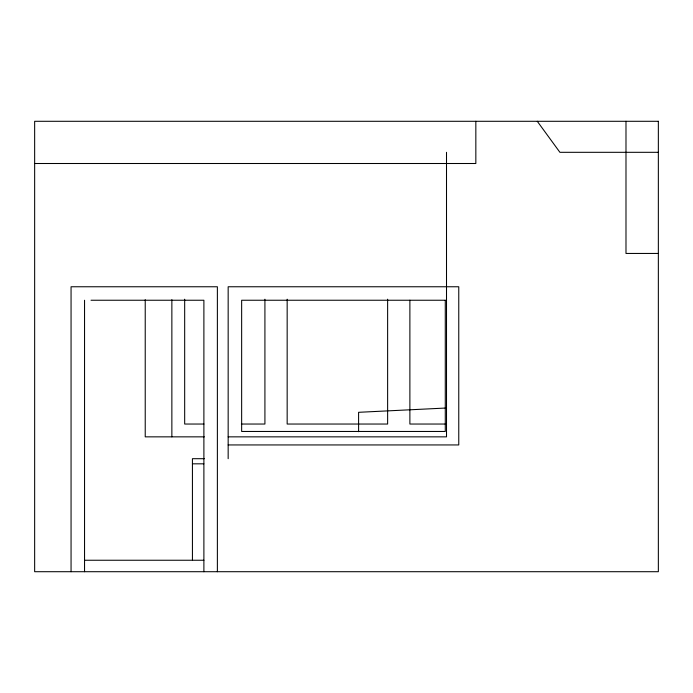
<?xml version="1.0" encoding="UTF-8"?>
<svg xmlns="http://www.w3.org/2000/svg" width="693" height="693" viewBox="0 0 693 693"><rect width="100%" height="100%" fill="white"/><g stroke="black" fill="none" stroke-linecap="round" stroke-linejoin="round"><path stroke-width="1.04" d="M445.443 408.056L358.593 412.309L358.61 431.696M658.35 152.313L559.909 152.313L537.274 121.292M34.65 163.505L475.84 163.505L475.84 121.292M658.35 253.447L625.987 253.447L625.987 121.292M91.017 300.242L203.889 300.242L203.889 571.708M203.933 424.038L184.676 424.038L184.676 299.211M241.381 424.038L264.917 424.038L264.917 299.211M446.257 424.038L409.884 424.038L409.884 300.225M204.322 436.85L145.227 436.85L145.227 299.697M228.162 436.85L446.509 436.85L446.509 152.313M228.162 444.941L458.766 444.941L458.766 286.763L228.162 286.763L228.162 458.697M204.314 458.697L192.429 458.697L192.429 559.84M192.429 463.825L203.837 463.825M84.546 560.247L203.889 560.247M387.63 299.211L387.63 424.038L287.162 424.038L287.162 299.211M217.377 571.708L217.377 286.763L71.058 286.763L71.058 571.708M171.864 299.697L171.864 436.85M84.546 300.242L84.546 571.708M658.35 121.292L34.65 121.292L34.65 571.708L658.35 571.708L658.35 121.292M445.278 300.242L241.649 300.242L241.649 431.462L445.278 431.462L445.278 300.242"/></g></svg>
